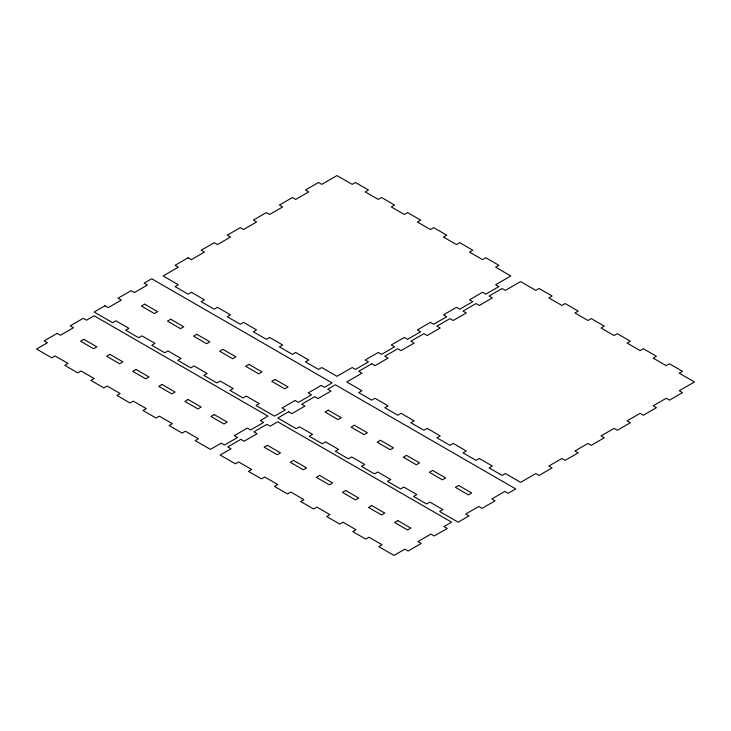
<?xml version="1.0" encoding="UTF-8"?>
<svg xmlns="http://www.w3.org/2000/svg" width="731" height="731" viewBox="0 0 731 731"><rect width="100%" height="100%" fill="white"/><g stroke="black" fill="none" stroke-linecap="round" stroke-linejoin="round"><path stroke-width="1.1" d="M57.192 333.354L44.152 340.874L47.414 342.757L36.55 349.034L51.764 357.815L55.017 355.933L68.056 363.462L64.803 365.345L77.842 372.874L81.095 370.992L94.135 378.521L90.872 380.394L103.912 387.923L107.174 386.041L120.213 393.57L116.951 395.453L129.99 402.982L133.252 401.1L146.291 408.629L143.029 410.511L156.069 418.041L159.331 416.158L172.37 423.678L169.108 425.561L182.147 433.09L185.409 431.208L198.448 438.737L195.186 440.619L210.4 449.401L221.265 443.132L224.518 445.015L237.557 437.485L234.304 435.603L247.343 428.074L250.596 429.956L263.635 422.427L260.373 420.544L267.985 416.158L94.135 315.783L86.532 320.178L83.27 318.296L70.231 325.825L73.493 327.707L60.454 335.237L57.192 333.354M104.999 305.75L94.135 312.018L112.611 322.682L115.863 320.808L128.903 328.329L125.65 330.211L138.689 337.74L141.942 335.858L154.981 343.387L151.719 345.27L164.758 352.799L168.02 350.917L181.06 358.446L177.797 360.328L190.837 367.848L194.099 365.966L207.138 373.495L203.876 375.378L216.915 382.907L220.177 381.025L233.216 388.554L229.954 390.436L242.994 397.966L246.256 396.083L259.295 403.613L256.033 405.495L274.5 416.158L285.364 409.881L282.111 407.999L295.15 400.469L298.403 402.352L311.443 394.822L308.18 392.949L321.22 385.42L324.482 387.302L332.093 382.907L151.719 278.776L144.117 283.162L147.379 285.044L134.34 292.574L131.077 290.691L118.038 298.221L121.3 300.103L108.261 307.632L104.999 305.75M188.123 257.76L175.084 265.289L178.346 267.171L163.132 275.952L178.346 284.734L175.084 286.616L188.123 294.145L191.385 292.263L204.424 299.792L201.162 301.675L214.201 309.195L217.463 307.322L230.493 314.842L227.24 316.724L240.28 324.253L243.533 322.371L256.572 329.9L253.319 331.783L266.349 339.312L269.611 337.43L282.65 344.959L279.388 346.841L292.427 354.361L295.69 352.479L308.729 360.008L305.467 361.891L318.506 369.42L321.768 367.538L336.982 376.319L352.187 367.538L355.449 369.42L368.488 361.891L365.226 360.008L378.265 352.479L381.527 354.361L394.566 346.841L391.304 344.959L404.344 337.43L407.606 339.312L420.645 331.783L417.383 329.9L430.422 322.371L433.684 324.253L446.723 316.724L443.461 314.842L456.5 307.322L459.753 309.195L472.793 301.675L469.54 299.792L482.579 292.263L485.832 294.145L498.871 286.616L495.609 284.734L510.823 275.952L495.609 267.171L498.871 265.289L485.832 257.76L482.579 259.642L469.54 252.113L472.793 250.23L459.753 242.701L456.5 244.583L443.461 237.054L446.723 235.181L433.684 227.652L430.422 229.534L417.383 222.005L420.645 220.122L407.606 212.593L404.344 214.475L391.304 206.946L394.566 205.064L381.527 197.534L378.265 199.417L365.226 191.897L368.488 190.014L355.449 182.485L352.187 184.367L336.982 175.586L321.768 184.367L318.506 182.485L305.467 190.014L308.729 191.897L295.69 199.417L292.427 197.534L279.388 205.064L282.65 206.946L269.611 214.475L266.349 212.593L253.319 220.122L256.572 222.005L243.533 229.534L240.28 227.652L227.24 235.181L230.493 237.054L217.463 244.583L214.201 242.701L201.162 250.23L204.424 252.113L191.385 259.642L188.123 257.76M83.818 339.312L80.556 341.194L93.595 348.724L96.858 346.841L83.818 339.312M144.665 304.178L141.403 306.061L154.442 313.59L157.695 311.708L144.665 304.178M109.888 354.361L106.635 356.244L119.674 363.773L122.927 361.891L109.888 354.361M170.734 319.237L167.481 321.119L180.52 328.648L183.773 326.766L170.734 319.237M135.966 369.42L132.713 371.302L145.743 378.832L149.005 376.949L135.966 369.42M196.813 334.295L193.551 336.178L206.59 343.698L209.852 341.816L196.813 334.295M162.044 384.479L158.782 386.361L171.822 393.89L175.084 392.008L162.044 384.479M222.891 349.345L219.629 351.227L232.668 358.757L235.93 356.874L222.891 349.345M188.123 399.528L184.861 401.41L197.9 408.94L201.162 407.057L188.123 399.528M248.969 364.404L245.707 366.286L258.747 373.815L262.009 371.933L248.969 364.404M214.201 414.587L210.939 416.469L223.978 423.998L227.24 422.116L214.201 414.587M275.048 379.462L271.786 381.335L284.825 388.865L288.087 386.982L275.048 379.462M240.819 439.368L227.78 446.897L231.042 448.779L220.177 455.047L235.391 463.829L238.644 461.946L251.683 469.476L248.421 471.358L261.46 478.887L264.723 477.005L277.762 484.534L274.5 486.417L287.539 493.946L290.801 492.064L303.84 499.584L300.578 501.466L313.617 508.995L316.879 507.113L329.919 514.642L326.656 516.525L339.696 524.054L342.958 522.172L355.997 529.701L352.735 531.583L365.774 539.103L369.027 537.23L382.066 544.75L378.813 546.633L394.018 555.414L404.883 549.145L408.145 551.028L421.184 543.498L417.922 541.616L430.961 534.087L434.223 535.969L447.262 528.44L444 526.558L451.612 522.172L277.762 421.805L270.159 426.191L266.897 424.309L253.858 431.838L257.12 433.721L244.081 441.25L240.819 439.368M288.626 411.763L277.762 418.041L296.229 428.704L299.491 426.822L312.53 434.351L309.268 436.233L322.307 443.754L325.569 441.871L338.608 449.401L335.346 451.283L348.385 458.812L351.648 456.93L364.687 464.459L361.425 466.341L374.464 473.871L377.726 471.988L390.765 479.518L387.503 481.391L400.542 488.92L403.804 487.038L416.834 494.567L413.582 496.45L426.621 503.979L429.874 502.096L442.913 509.626L439.66 511.508L458.127 522.172L468.991 515.894L465.729 514.012L478.768 506.492L482.031 508.374L495.07 500.845L491.808 498.962L504.847 491.433L508.109 493.315L515.711 488.92L335.346 384.789L327.744 389.184L331.006 391.067L317.967 398.587L314.705 396.705L301.665 404.234L304.928 406.116L291.888 413.645L288.626 411.763M371.75 363.773L358.711 371.302L361.973 373.185L346.759 381.966L361.973 390.747L358.711 392.629L371.75 400.159L375.003 398.276L388.042 405.806L384.789 407.688L397.828 415.217L401.081 413.335L414.121 420.864L410.859 422.746L423.898 430.267L427.16 428.384L440.199 435.914L436.937 437.796L449.976 445.325L453.238 443.443L466.277 450.972L463.015 452.854L476.055 460.384L479.317 458.501L492.356 466.022L489.094 467.904L502.133 475.433L505.395 473.551L520.6 482.332L535.814 473.551L539.076 475.433L552.115 467.904L548.853 466.022L561.892 458.501L565.154 460.384L578.194 452.854L574.932 450.972L587.971 443.443L591.233 445.325L604.263 437.796L601.01 435.914L614.049 428.384L617.302 430.267L630.341 422.746L627.088 420.864L640.128 413.335L643.381 415.217L656.42 407.688L653.158 405.806L666.197 398.276L669.459 400.159L682.498 392.629L679.236 390.747L694.45 381.966L679.236 373.185L682.498 371.302L669.459 363.773L666.197 365.655L653.158 358.126L656.42 356.244L643.381 348.724L640.128 350.606L627.088 343.077L630.341 341.194L617.302 333.665L614.049 335.547L601.01 328.018L604.263 326.136L591.233 318.606L587.971 320.489L574.932 312.959L578.194 311.077L565.154 303.557L561.892 305.439L548.853 297.91L552.115 296.028L539.076 288.498L535.814 290.381L520.6 281.599L505.395 290.381L502.133 288.498L489.094 296.028L492.356 297.91L479.317 305.439L476.055 303.557L463.015 311.077L466.277 312.959L453.238 320.489L449.976 318.606L436.937 326.136L440.199 328.018L427.16 335.547L423.898 333.665L410.859 341.194L414.121 343.077L401.081 350.606L397.828 348.724L384.789 356.244L388.042 358.126L375.003 365.655L371.75 363.773M267.436 445.325L264.183 447.208L277.223 454.737L280.476 452.854L267.436 445.325M328.283 410.192L325.03 412.074L338.069 419.603L341.322 417.721L328.283 410.192M293.515 460.384L290.253 462.266L303.292 469.786L306.554 467.904L293.515 460.384M354.361 425.25L351.099 427.132L364.139 434.662L367.401 432.779L354.361 425.25M319.593 475.433L316.331 477.316L329.37 484.845L332.632 482.963L319.593 475.433M380.44 440.309L377.178 442.191L390.217 449.72L393.479 447.838L380.44 440.309M345.672 490.492L342.41 492.374L355.449 499.903L358.711 498.021L345.672 490.492M406.518 455.358L403.256 457.24L416.295 464.77L419.557 462.887L406.518 455.358M371.75 505.55L368.488 507.433L381.527 514.953L384.789 513.071L371.75 505.55M432.597 470.417L429.335 472.299L442.374 479.828L445.636 477.946L432.597 470.417M397.828 520.6L394.566 522.482L407.606 530.012L410.859 528.129L397.828 520.6M458.675 485.475L455.413 487.358L468.452 494.878L471.705 493.005L458.675 485.475"/></g></svg>
